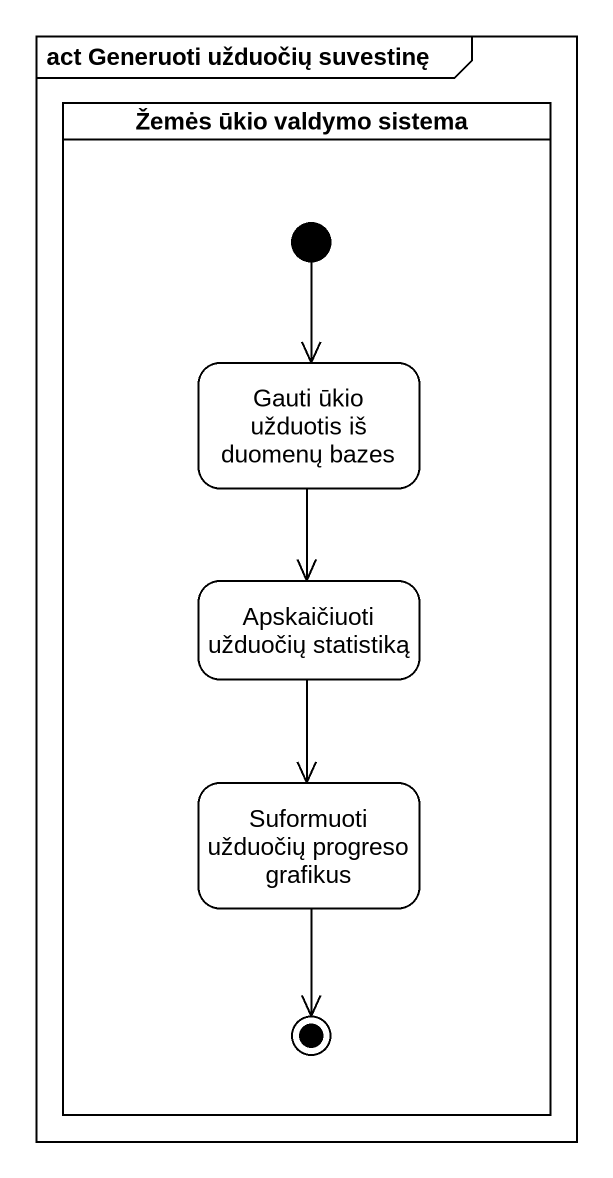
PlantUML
@startuml
mainframe act Generuoti užduočių suvestinę
hide empty description
state "Žemės ūkio valdymo sistema" as Žemės_ūkio_valdymo_sistema <<partition>> {
  state "Gauti ūkio užduotis iš duomenų bazes" as Gauti_ūkio_užduotis_iš
  state "Apskaičiuoti užduočių statistiką" as Apskaičiuoti_užduočių
  state "Suformuoti užduočių progreso grafikus" as Suformuoti_užduočių
  [*] --> Gauti_ūkio_užduotis_iš
  Suformuoti_užduočių --> [*]
}
Gauti_ūkio_užduotis_iš --> Apskaičiuoti_užduočių
Apskaičiuoti_užduočių --> Suformuoti_užduočių
@enduml
